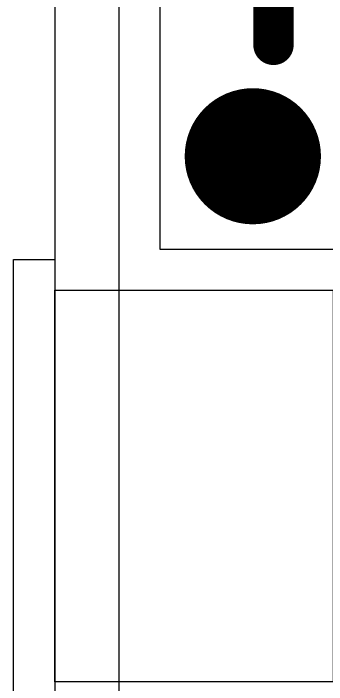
# Model space of a CAD drawing. Header units: inches. Extents: x -5 to 142, y -3 to 122.
# Drawn here: x -5.1 to 10.07, y 13.37 to 45.93 of the extents above; entities that cross this region are included whole.
import ezdxf

# ---------------------------------------------------------------- set-up
doc = ezdxf.new("R2010")
doc.units = ezdxf.units.IN
doc.header["$MEASUREMENT"] = 0
for name, color, linetype in [('17', 82, 'Continuous'), ('18', 82, 'Continuous'), ('20', 7, 'Continuous'), ('29', 253, 'Continuous'), ('44', 253, 'Continuous')]:
    doc.layers.add(name, color=color, linetype=linetype)

# ---------------------------------------------------------------- blocks, each defined once
blk = doc.blocks.new('LONGP100')
at = {"const_width": 1}
blk.add_lwpolyline([(-0.5, 0), (0.5, 0)], dxfattribs=at)
at = {"const_width": 0.5}
for points in [[(-0.5, 0.25, 1), (-0.5, -0.25)], [(0.5, -0.25, 1), (0.5, 0.25)]]:
    blk.add_lwpolyline(points, format="xyb", dxfattribs=at)
blk = doc.blocks.new('ROUNDV')
at = {"const_width": 0.5}
blk.add_lwpolyline([(0, -0.25, 1), (0, 0.25, 1), (0, -0.25)], format="xyb", dxfattribs=at)

msp = doc.modelspace()

# ---------------------------------------------------------------- linework, layer by layer
for points in [[(-3.1, -3.1), (142.1, -3.1), (142.1, 118.1), (-3.1, 118.1)], [(0, 0), (139, 0), (139, 115), (0, 115)], [(137, 106.5), (128, 106.5), (128, 85.5), (109.5, 85.5), (109.5, 80.5), (2, 80.5), (2, 34.5), (127, 34.5), (127, 9.5), (137, 9.5), (137, 34.5), (137, 80.5), (137, 85.5)], [(-5.1, 34), (-3.1, 34), (-3.1, 12), (-5.1, 12)], [(-3.1, 32.5), (10.4, 32.5), (10.4, 13.5), (-3.1, 13.5)]]:
    msp.add_lwpolyline(points, close=True)
at = {"layer": '20'}
for p, q in [((2, 80.5), (2, 34.5)), ((2, 34.5), (127, 34.5))]:
    msp.add_line(p, q, dxfattribs=at)
at = {"layer": '44'}
for centre, radius in [((7.5, 45.38), 0.6985), ((6.5, 39), 1.6)]:
    msp.add_circle(centre, radius, dxfattribs=at)

# ---------------------------------------------------------------- block references
at = {"layer": '17', "xscale": 1.8034, "yscale": 1.8034, "rotation": 90}
msp.add_blockref('LONGP100', (7.5, 45.38), dxfattribs=at)
at = {"layer": '18', "xscale": 6.4516, "yscale": 6.4516}
msp.add_blockref('ROUNDV', (6.5, 39), dxfattribs=at)
at = {"layer": '29', "xscale": 1.9558, "yscale": 1.9558, "rotation": 90}
msp.add_blockref('LONGP100', (7.5, 45.38), dxfattribs=at)
at = {"layer": '29', "xscale": 6.604, "yscale": 6.604}
msp.add_blockref('ROUNDV', (6.5, 39), dxfattribs=at)

doc.saveas('drawing.dxf')
